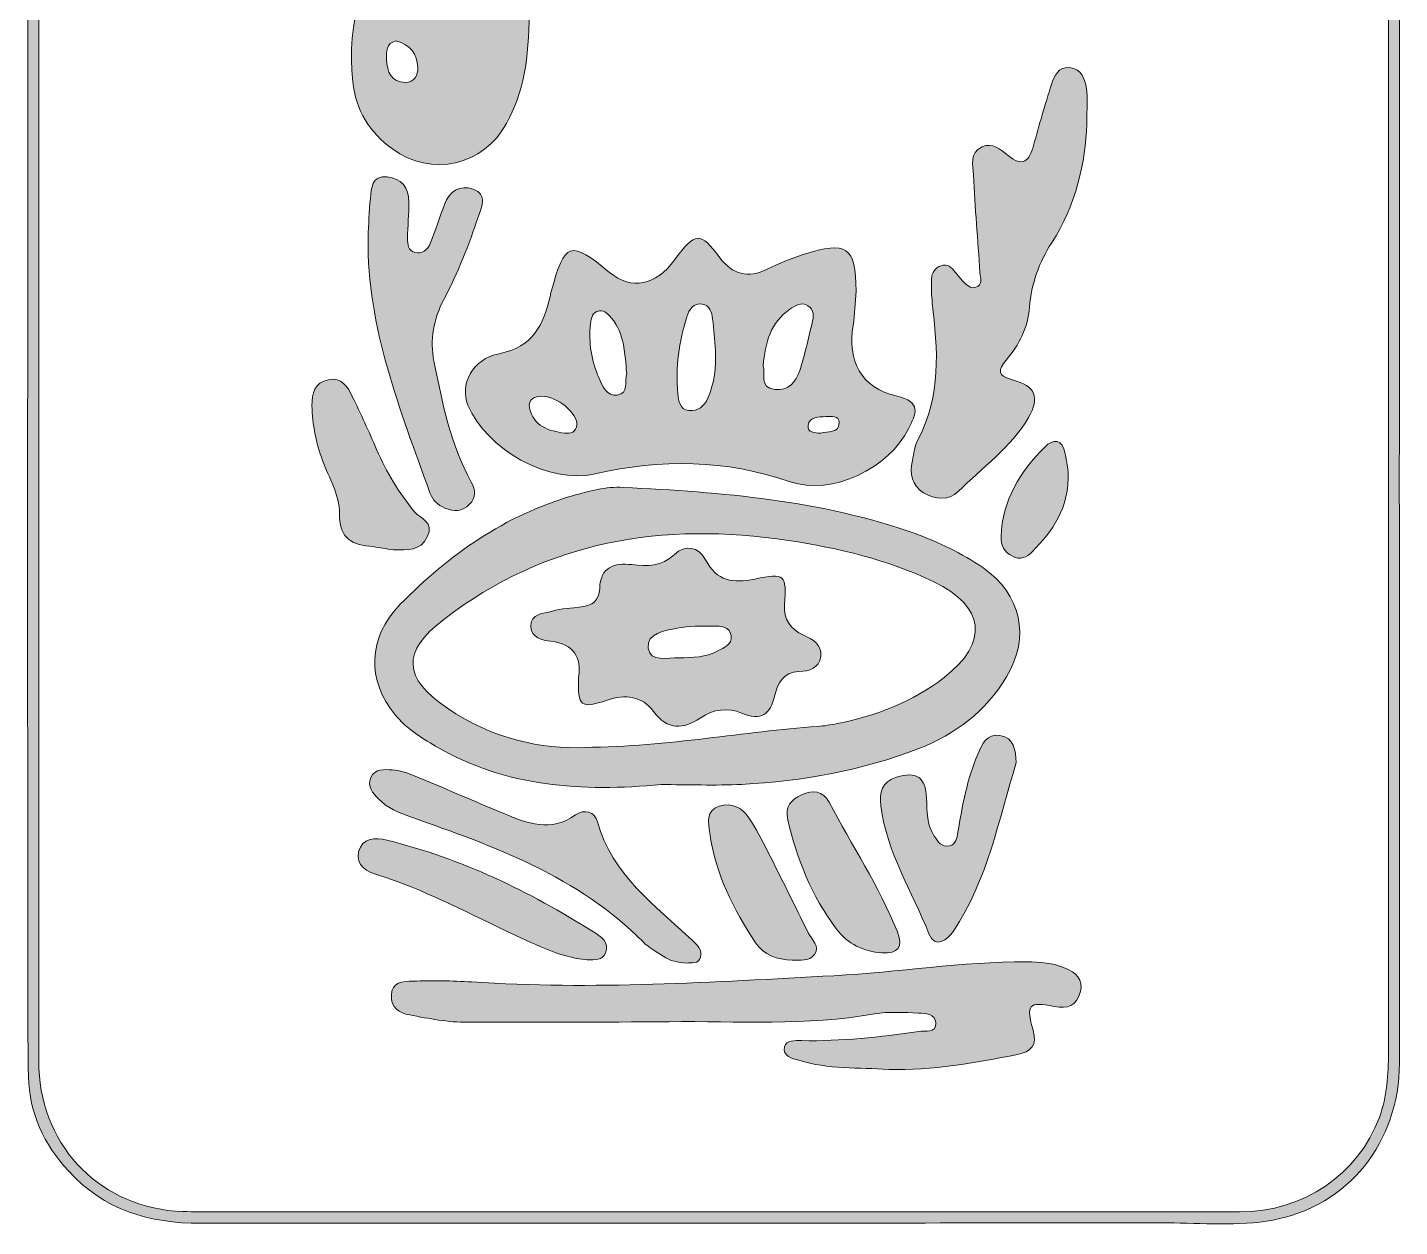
# Model space of a CAD drawing. Extents: x 2694 to 3005, y -2539 to -2105.
# Drawn here: x 2694.5 to 3005.4, y -2539.3 to -2267.5 of the extents above; entities that cross this region are included whole.
import ezdxf

# ---------------------------------------------------------------- set-up
doc = ezdxf.new("R2010")
doc.units = 0
doc.header["$MEASUREMENT"] = 0
doc.layers.add('Layer 1', color=7, linetype='Continuous', lineweight=0)

msp = doc.modelspace()

# ---------------------------------------------------------------- hatches: boundary and pattern name
at = {"layer": 'Layer 1', "true_color": 0x000000, "transparency": 33554687}
h = msp.add_hatch(color=18, dxfattribs=at)
h.dxf.hatch_style = 2
edge = h.paths.add_edge_path()
edge.add_spline(control_points=[(3002.9, -2321.62), (3002.9, -2321.62), (3002.85, -2321.62), (3002.85, -2321.62), (3002.85, -2381.02), (3002.85, -2440.41), (3002.86, -2499.82), (3002.86, -2504.83), (3002.57, -2509.78), (3000.8, -2514.55), (2996, -2527.5), (2983.57, -2535.95), (2969.14, -2535.95), (2891.87, -2535.94), (2814.61, -2535.93), (2737.35, -2535.91), (2734.79, -2535.91), (2732.24, -2535.97), (2729.69, -2535.88), (2711.51, -2535.24), (2697.83, -2521.61), (2697.1, -2503.44), (2697.07, -2502.52), (2697.08, -2501.59), (2697.08, -2500.66), (2697.08, -2381.28), (2697.1, -2261.9), (2697.05, -2142.53), (2697.05, -2132.79), (2699.66, -2124.25), (2706.67, -2117.26), (2713.63, -2110.33), (2722.03, -2107.25), (2731.81, -2107.26), (2788.76, -2107.32), (2845.73, -2107.29), (2902.69, -2107.29), (2924.97, -2107.29), (2947.24, -2107.2), (2969.51, -2107.32), (2986.06, -2107.41), (2999.16, -2118.23), (3002.27, -2134.06), (3003.1, -2138.3), (3002.89, -2142.61), (3002.9, -2146.9), (3002.9, -2205.14), (3002.9, -2263.38), (3002.9, -2321.62)], knot_values=[0, 0, 0, 0, 1, 1, 1, 2, 2, 2, 3, 3, 3, 4, 4, 4, 5, 5, 5, 6, 6, 6, 7, 7, 7, 8, 8, 8, 9, 9, 9, 10, 10, 10, 11, 11, 11, 12, 12, 12, 13, 13, 13, 14, 14, 14, 15, 15, 15, 16, 16, 16, 16], degree=3, periodic=0)
edge = h.paths.add_edge_path()
edge.add_spline(control_points=[(3005.33, -2373.46), (3005.33, -2295.62), (3005.35, -2217.77), (3005.34, -2139.92), (3005.34, -2129.61), (3001.38, -2121), (2993.85, -2114.01), (2986.66, -2107.34), (2978.02, -2104.66), (2968.37, -2104.68), (2948.3, -2104.72), (2928.23, -2104.72), (2908.16, -2104.72), (2849.11, -2104.71), (2790.05, -2104.7), (2731, -2104.69), (2719.66, -2104.69), (2710.28, -2109.03), (2702.85, -2117.58), (2696.58, -2124.8), (2694.5, -2133.32), (2694.51, -2142.71), (2694.6, -2202.23), (2694.55, -2261.74), (2694.55, -2321.26), (2694.55, -2370.92), (2694.54, -2420.57), (2694.56, -2470.23), (2694.56, -2481.94), (2694.5, -2493.65), (2694.73, -2505.36), (2694.9, -2513.58), (2698.26, -2520.62), (2703.77, -2526.67), (2711.85, -2535.52), (2722.05, -2538.57), (2733.79, -2538.55), (2806.76, -2538.43), (2879.74, -2538.52), (2952.71, -2538.45), (2960.7, -2538.44), (2968.76, -2539.29), (2976.69, -2537.82), (2993.73, -2534.64), (3005.33, -2520.19), (3005.35, -2502.25), (3005.38, -2459.32), (3005.33, -2416.4), (3005.33, -2373.46)], knot_values=[0, 0, 0, 0, 1, 1, 1, 2, 2, 2, 3, 3, 3, 4, 4, 4, 5, 5, 5, 6, 6, 6, 7, 7, 7, 8, 8, 8, 9, 9, 9, 10, 10, 10, 11, 11, 11, 12, 12, 12, 13, 13, 13, 14, 14, 14, 15, 15, 15, 16, 16, 16, 16], degree=3, periodic=0)
at = {"layer": 'Layer 1', "true_color": 0x831618, "transparency": 33554687}
h = msp.add_hatch(color=246, dxfattribs=at)
h.dxf.hatch_style = 2
edge = h.paths.add_edge_path()
edge.add_spline(control_points=[(2777.98, -2270.51), (2775.77, -2271.03), (2775.77, -2272.9), (2775.85, -2274.71), (2775.97, -2277.51), (2776.92, -2279.89), (2780.17, -2279.91), (2782.07, -2279.92), (2783.05, -2278.33), (2782.94, -2276.5), (2782.76, -2273.5), (2781.29, -2271.37), (2777.98, -2270.51)], knot_values=[0, 0, 0, 0, 1, 1, 1, 2, 2, 2, 3, 3, 3, 4, 4, 4, 4], degree=3, periodic=0)
edge = h.paths.add_edge_path()
edge.add_spline(control_points=[(2792.04, -2255.77), (2791.55, -2253.34), (2793.25, -2249.88), (2789.91, -2249.03), (2786.57, -2248.19), (2785.62, -2251.82), (2784.2, -2253.93), (2783.23, -2255.37), (2782.94, -2257.33), (2782.63, -2259.11), (2782.14, -2261.93), (2783.4, -2263.8), (2786.3, -2264.11), (2788.93, -2264.39), (2791.06, -2263.37), (2791.7, -2260.6), (2792.06, -2259.02), (2791.94, -2257.33), (2792.04, -2255.77)], knot_values=[0, 0, 0, 0, 1, 1, 1, 2, 2, 2, 3, 3, 3, 4, 4, 4, 5, 5, 5, 6, 6, 6, 6], degree=3, periodic=0)
edge = h.paths.add_edge_path()
edge.add_spline(control_points=[(2808.14, -2264.07), (2808.22, -2274.68), (2806.81, -2282.23), (2803.05, -2289.21), (2797.88, -2298.81), (2786.07, -2301.49), (2777.18, -2294.99), (2772.08, -2291.25), (2768.88, -2286.31), (2768.2, -2279.75), (2766.8, -2266.16), (2770.44, -2254.2), (2779.18, -2243.75), (2780.6, -2242.05), (2782.08, -2240.4), (2783.43, -2238.65), (2788.43, -2232.16), (2788.99, -2232.25), (2795.16, -2238.01), (2803.53, -2245.85), (2808.71, -2254.99), (2808.14, -2264.07)], knot_values=[0, 0, 0, 0, 1, 1, 1, 2, 2, 2, 3, 3, 3, 4, 4, 4, 5, 5, 5, 6, 6, 6, 7, 7, 7, 7], degree=3, periodic=0)
at = {"layer": 'Layer 1', "true_color": 0x064e29, "transparency": 33554687}
h = msp.add_hatch(color=118, dxfattribs=at)
h.dxf.hatch_style = 2
edge = h.paths.add_edge_path()
edge.add_spline(control_points=[(2934.52, -2289.37), (2934.2, -2298.06), (2932.17, -2307.61), (2926.53, -2316.33), (2923.74, -2320.64), (2921.95, -2325.59), (2921.54, -2330.89), (2921.19, -2335.47), (2919.17, -2339.38), (2916.27, -2342.87), (2914.41, -2345.11), (2914.18, -2346.4), (2917.68, -2347.33), (2922.93, -2348.73), (2923.95, -2351.33), (2921.3, -2355.89), (2917.34, -2362.7), (2910.79, -2367.19), (2905.37, -2372.68), (2903.4, -2374.67), (2900.13, -2374.58), (2897.55, -2372.98), (2894.83, -2371.31), (2894.39, -2368.58), (2894.99, -2365.65), (2895.33, -2364.02), (2895.52, -2362.27), (2896.29, -2360.85), (2901.61, -2350.97), (2900.72, -2340.5), (2899.52, -2329.97), (2899.31, -2328.14), (2899.31, -2326.28), (2899.36, -2324.44), (2899.4, -2323.06), (2900.11, -2321.96), (2901.47, -2321.47), (2902.97, -2320.94), (2903.9, -2321.85), (2904.73, -2322.92), (2905.3, -2323.64), (2905.84, -2324.41), (2906.49, -2325.05), (2907.28, -2325.81), (2908.18, -2326.76), (2909.35, -2326.36), (2911.05, -2325.78), (2910.39, -2324.26), (2910.31, -2323.04), (2909.81, -2315.67), (2909.2, -2308.3), (2908.86, -2300.92), (2908.76, -2298.69), (2907.85, -2295.86), (2910.79, -2294.54), (2913.22, -2293.45), (2914.94, -2295.05), (2916.69, -2296.5), (2919.93, -2299.2), (2921.53, -2297.75), (2922.47, -2294.21), (2923.7, -2289.57), (2925.07, -2284.97), (2926.52, -2280.4), (2927.14, -2278.45), (2928.09, -2276.33), (2930.6, -2276.56), (2933.25, -2276.81), (2934.16, -2279.09), (2934.46, -2281.33), (2934.74, -2283.5), (2934.52, -2285.74), (2934.52, -2289.37)], knot_values=[0, 0, 0, 0, 1, 1, 1, 2, 2, 2, 3, 3, 3, 4, 4, 4, 5, 5, 5, 6, 6, 6, 7, 7, 7, 8, 8, 8, 9, 9, 9, 10, 10, 10, 11, 11, 11, 12, 12, 12, 13, 13, 13, 14, 14, 14, 15, 15, 15, 16, 16, 16, 17, 17, 17, 18, 18, 18, 19, 19, 19, 20, 20, 20, 21, 21, 21, 22, 22, 22, 23, 23, 23, 24, 24, 24, 24], degree=3, periodic=0)
h = msp.add_hatch(color=118, dxfattribs=at)
h.dxf.hatch_style = 2
edge = h.paths.add_edge_path()
edge.add_spline(control_points=[(2771.67, -2315.07), (2771.84, -2312.12), (2771.87, -2309.15), (2772.2, -2306.22), (2772.46, -2303.91), (2772.44, -2300.96), (2776.02, -2301.33), (2779.23, -2301.66), (2780.91, -2303.75), (2780.92, -2306.97), (2780.92, -2309.74), (2780.67, -2312.51), (2780.61, -2315.28), (2780.58, -2316.6), (2780.79, -2318.05), (2782.26, -2318.47), (2783.95, -2318.96), (2785.16, -2317.86), (2785.74, -2316.42), (2786.93, -2313.52), (2787.87, -2310.52), (2788.99, -2307.58), (2790.14, -2304.57), (2792.41, -2303.02), (2795.49, -2304.13), (2798.78, -2305.32), (2797.42, -2308), (2796.68, -2310.25), (2794.55, -2316.75), (2792, -2323.08), (2788.82, -2329.15), (2786.51, -2333.56), (2785.63, -2338.29), (2786.61, -2343.12), (2788.51, -2352.52), (2790.35, -2361.98), (2795.07, -2370.51), (2796.12, -2372.39), (2796.15, -2373.99), (2794.69, -2375.55), (2793.06, -2377.29), (2791.09, -2377.26), (2789.08, -2376.41), (2787.49, -2375.74), (2786.28, -2374.58), (2785.69, -2372.94), (2778.97, -2354.15), (2771.4, -2335.57), (2771.67, -2315.07)], knot_values=[0, 0, 0, 0, 1, 1, 1, 2, 2, 2, 3, 3, 3, 4, 4, 4, 5, 5, 5, 6, 6, 6, 7, 7, 7, 8, 8, 8, 9, 9, 9, 10, 10, 10, 11, 11, 11, 12, 12, 12, 13, 13, 13, 14, 14, 14, 15, 15, 15, 16, 16, 16, 16], degree=3, periodic=0)
h = msp.add_hatch(color=118, dxfattribs=at)
h.dxf.hatch_style = 2
edge = h.paths.add_edge_path()
edge.add_spline(control_points=[(2874.29, -2359.43), (2875.74, -2358.87), (2878.3, -2359.66), (2878.41, -2357.08), (2878.48, -2355.38), (2876.61, -2355.61), (2875.4, -2355.67), (2873.79, -2355.76), (2871.68, -2355.64), (2871.38, -2357.67), (2871.12, -2359.35), (2872.89, -2359.33), (2874.29, -2359.43)], knot_values=[0, 0, 0, 0, 1, 1, 1, 2, 2, 2, 3, 3, 3, 4, 4, 4, 4], degree=3, periodic=0)
edge = h.paths.add_edge_path()
edge.add_spline(control_points=[(2810.95, -2351.04), (2809.68, -2351.08), (2807.77, -2351.63), (2808.25, -2353.76), (2809.15, -2357.8), (2812.61, -2358.95), (2816.23, -2359.42), (2817.49, -2359.59), (2818.86, -2359.26), (2818.98, -2357.46), (2819.14, -2354.97), (2814.57, -2351.03), (2810.95, -2351.04)], knot_values=[0, 0, 0, 0, 1, 1, 1, 2, 2, 2, 3, 3, 3, 4, 4, 4, 4], degree=3, periodic=0)
edge = h.paths.add_edge_path()
edge.add_spline(control_points=[(2830.27, -2345.89), (2829.81, -2341.44), (2829.87, -2336.93), (2826.78, -2333.31), (2826.07, -2332.49), (2825.3, -2331.51), (2824.08, -2331.68), (2822.49, -2331.9), (2822.2, -2333.38), (2822.07, -2334.6), (2821.63, -2338.87), (2822.25, -2343.01), (2824, -2346.96), (2824.84, -2348.85), (2825.75, -2351.1), (2828.09, -2350.79), (2830.89, -2350.41), (2829.74, -2347.59), (2830.27, -2345.89)], knot_values=[0, 0, 0, 0, 1, 1, 1, 2, 2, 2, 3, 3, 3, 4, 4, 4, 5, 5, 5, 6, 6, 6, 6], degree=3, periodic=0)
edge = h.paths.add_edge_path()
edge.add_spline(control_points=[(2861.21, -2344.2), (2861.88, -2345.84), (2860.1, -2349.08), (2863.84, -2349.54), (2866.93, -2349.92), (2868.64, -2347.76), (2869.48, -2345.2), (2870.63, -2341.71), (2871.4, -2338.09), (2872.27, -2334.51), (2872.62, -2333.06), (2872.87, -2331.49), (2871.33, -2330.53), (2869.81, -2329.59), (2868.45, -2330.54), (2867.26, -2331.34), (2862.85, -2334.31), (2861.65, -2338.86), (2861.21, -2344.2)], knot_values=[0, 0, 0, 0, 1, 1, 1, 2, 2, 2, 3, 3, 3, 4, 4, 4, 5, 5, 5, 6, 6, 6, 6], degree=3, periodic=0)
edge = h.paths.add_edge_path()
edge.add_spline(control_points=[(2850.41, -2340.67), (2850.19, -2338.29), (2850.02, -2335.9), (2849.73, -2333.52), (2849.54, -2332.03), (2849.12, -2330.44), (2847.4, -2330.16), (2845.35, -2329.83), (2844.42, -2331.4), (2843.91, -2333.02), (2842.11, -2338.7), (2841.32, -2344.52), (2841.88, -2350.47), (2842.03, -2352.1), (2842.2, -2354.02), (2844.34, -2354.27), (2846.39, -2354.51), (2847.83, -2353.37), (2848.66, -2351.51), (2850.21, -2348.05), (2850.48, -2344.4), (2850.41, -2340.67)], knot_values=[0, 0, 0, 0, 1, 1, 1, 2, 2, 2, 3, 3, 3, 4, 4, 4, 5, 5, 5, 6, 6, 6, 7, 7, 7, 7], degree=3, periodic=0)
edge = h.paths.add_edge_path()
edge.add_spline(control_points=[(2882.23, -2327.27), (2882.02, -2329.84), (2882.01, -2332.45), (2881.57, -2334.99), (2880.19, -2342.98), (2883.39, -2349.2), (2891.34, -2350.97), (2897.34, -2352.3), (2895.74, -2355.13), (2894.13, -2358.42), (2889.75, -2367.35), (2876.85, -2373.72), (2867.28, -2370.43), (2852.58, -2365.38), (2838.1, -2365.2), (2823.1, -2368.66), (2812.49, -2371.1), (2798.55, -2363.06), (2794.3, -2353.07), (2792.37, -2348.52), (2795.29, -2342.58), (2801.39, -2341.41), (2809.07, -2339.93), (2811.45, -2334.83), (2812.92, -2328.41), (2813, -2328.05), (2813.08, -2327.68), (2813.18, -2327.33), (2816.19, -2316.05), (2817.49, -2315.63), (2826.4, -2322.98), (2831.37, -2327.08), (2836.84, -2326.01), (2841.19, -2320.07), (2845.82, -2313.75), (2846.91, -2313.68), (2851.39, -2319.66), (2854.28, -2323.51), (2857.73, -2324.34), (2862.07, -2322.27), (2864.73, -2321.01), (2867.46, -2319.85), (2870.26, -2318.95), (2880.3, -2315.76), (2882.08, -2317.04), (2882.23, -2327.27)], knot_values=[0, 0, 0, 0, 1, 1, 1, 2, 2, 2, 3, 3, 3, 4, 4, 4, 5, 5, 5, 6, 6, 6, 7, 7, 7, 8, 8, 8, 9, 9, 9, 10, 10, 10, 11, 11, 11, 12, 12, 12, 13, 13, 13, 14, 14, 14, 15, 15, 15, 15], degree=3, periodic=0)
h = msp.add_hatch(color=118, dxfattribs=at)
h.dxf.hatch_style = 2
edge = h.paths.add_edge_path()
edge.add_spline(control_points=[(2777.4, -2385.9), (2775.98, -2385.68), (2773.99, -2385.26), (2771.97, -2385.08), (2767.4, -2384.69), (2765.12, -2382.63), (2765.19, -2377.69), (2765.26, -2373.39), (2762.83, -2369.61), (2761.37, -2365.64), (2759.88, -2361.63), (2759.07, -2357.5), (2758.96, -2353.21), (2758.89, -2350.35), (2759.56, -2347.97), (2762.7, -2347.31), (2765.69, -2346.69), (2767.03, -2348.89), (2768.09, -2351.08), (2770.03, -2355.05), (2771.89, -2359.07), (2773.62, -2363.14), (2775.79, -2368.29), (2778.71, -2372.93), (2782.2, -2377.27), (2783.51, -2378.89), (2786.78, -2379.5), (2785.09, -2382.95), (2783.48, -2386.23), (2780.72, -2385.8), (2777.4, -2385.9)], knot_values=[0, 0, 0, 0, 1, 1, 1, 2, 2, 2, 3, 3, 3, 4, 4, 4, 5, 5, 5, 6, 6, 6, 7, 7, 7, 8, 8, 8, 9, 9, 9, 10, 10, 10, 10], degree=3, periodic=0)
h = msp.add_hatch(color=118, dxfattribs=at)
h.dxf.hatch_style = 2
edge = h.paths.add_edge_path()
edge.add_spline(control_points=[(2930.29, -2368.08), (2930.57, -2376.57), (2926.76, -2381.67), (2922.12, -2386.32), (2920.91, -2387.53), (2919.42, -2388.3), (2917.65, -2387.34), (2915.88, -2386.39), (2915.01, -2384.95), (2915.08, -2382.86), (2915.39, -2374.64), (2919.39, -2368.17), (2924.98, -2362.58), (2926.9, -2360.66), (2929.03, -2360.71), (2929.65, -2364.08), (2929.98, -2365.88), (2930.23, -2367.7), (2930.29, -2368.08)], knot_values=[0, 0, 0, 0, 1, 1, 1, 2, 2, 2, 3, 3, 3, 4, 4, 4, 5, 5, 5, 6, 6, 6, 6], degree=3, periodic=0)
at = {"layer": 'Layer 1', "true_color": 0x831618, "transparency": 33554687}
h = msp.add_hatch(color=246, dxfattribs=at)
h.dxf.hatch_style = 2
edge = h.paths.add_edge_path()
edge.add_spline(control_points=[(2820.69, -2430.67), (2840.22, -2430.46), (2856.78, -2427.07), (2873.56, -2425.91), (2875.03, -2425.81), (2876.49, -2425.55), (2877.94, -2425.26), (2886.75, -2423.49), (2895.06, -2420.38), (2902.18, -2414.83), (2912.45, -2406.82), (2911.44, -2398.69), (2899.86, -2393.12), (2889.41, -2388.1), (2878.31, -2385.49), (2866.93, -2383.76), (2838.54, -2379.47), (2812.1, -2383.72), (2788.82, -2401.66), (2779.28, -2409), (2779.54, -2414.89), (2789.65, -2421.8), (2799.82, -2428.75), (2811.2, -2431.16), (2820.69, -2430.67)], knot_values=[0, 0, 0, 0, 1, 1, 1, 2, 2, 2, 3, 3, 3, 4, 4, 4, 5, 5, 5, 6, 6, 6, 7, 7, 7, 8, 8, 8, 8], degree=3, periodic=0)
edge = h.paths.add_edge_path()
edge.add_spline(control_points=[(2838.06, -2439.09), (2820.28, -2440.74), (2802.84, -2439.74), (2786.97, -2430.37), (2783.6, -2428.39), (2780.28, -2426.31), (2777.79, -2423.27), (2771.41, -2415.48), (2771.52, -2405.83), (2778.98, -2398.23), (2789.98, -2387.01), (2802.64, -2378.06), (2818, -2373.62), (2821.73, -2372.55), (2825.54, -2371.52), (2829.47, -2371.72), (2851.89, -2372.82), (2874.21, -2374.57), (2895.6, -2382.2), (2901.04, -2384.15), (2906.2, -2386.64), (2910.94, -2389.91), (2919.7, -2395.95), (2921.78, -2405.62), (2916.33, -2414.7), (2911.67, -2422.47), (2904.75, -2427.67), (2896.48, -2430.9), (2883.61, -2435.93), (2870.12, -2438.31), (2856.36, -2439.04), (2850.28, -2439.36), (2844.16, -2439.09), (2838.06, -2439.09)], knot_values=[0, 0, 0, 0, 1, 1, 1, 2, 2, 2, 3, 3, 3, 4, 4, 4, 5, 5, 5, 6, 6, 6, 7, 7, 7, 8, 8, 8, 9, 9, 9, 10, 10, 10, 11, 11, 11, 11], degree=3, periodic=0)
h = msp.add_hatch(color=246, dxfattribs=at)
h.dxf.hatch_style = 2
edge = h.paths.add_edge_path()
edge.add_spline(control_points=[(2842.07, -2410.36), (2845.24, -2410.27), (2848.23, -2410.28), (2850.91, -2408.79), (2852.31, -2408.02), (2854.27, -2407.39), (2853.92, -2405.32), (2853.57, -2403.24), (2851.64, -2403.13), (2849.95, -2403.16), (2847.19, -2403.21), (2844.35, -2403.04), (2841.69, -2403.64), (2839, -2404.25), (2834.72, -2404.7), (2835.16, -2408.15), (2835.59, -2411.51), (2839.64, -2410.22), (2842.07, -2410.36)], knot_values=[0, 0, 0, 0, 1, 1, 1, 2, 2, 2, 3, 3, 3, 4, 4, 4, 5, 5, 5, 6, 6, 6, 6], degree=3, periodic=0)
edge = h.paths.add_edge_path()
edge.add_spline(control_points=[(2819.37, -2414.77), (2820.08, -2410.17), (2818.26, -2407.24), (2813.11, -2406.58), (2811.13, -2406.32), (2808.68, -2405.85), (2808.56, -2403.32), (2808.41, -2400.21), (2811.45, -2400.37), (2813.39, -2399.79), (2815.48, -2399.16), (2817.75, -2399.11), (2819.95, -2398.83), (2822.45, -2398.52), (2824.11, -2397.39), (2824.16, -2394.63), (2824.26, -2389.75), (2827.59, -2388.79), (2831.39, -2389.23), (2835.02, -2389.64), (2838.13, -2389.73), (2841.12, -2386.92), (2843.47, -2384.7), (2846.57, -2385.1), (2848.13, -2388.12), (2850.68, -2393.06), (2854.43, -2393.5), (2859.31, -2392.5), (2866.19, -2391.1), (2866.51, -2391.53), (2866.01, -2398.24), (2865.75, -2401.67), (2867.39, -2403.84), (2870.35, -2405.24), (2872.4, -2406.21), (2874.55, -2407.28), (2874.25, -2409.99), (2873.93, -2412.77), (2871.54, -2413.36), (2869.3, -2413.47), (2865.76, -2413.65), (2864.49, -2416.13), (2863.85, -2418.85), (2862.81, -2423.27), (2860.73, -2424.68), (2856.32, -2422.89), (2853.13, -2421.6), (2850.01, -2421.93), (2846.89, -2424.04), (2843.18, -2426.55), (2839.55, -2426.87), (2836.34, -2422.49), (2833.79, -2418.99), (2829.96, -2418.59), (2825.83, -2419.95), (2819.8, -2421.96), (2819.18, -2421.41), (2819.37, -2414.77)], knot_values=[0, 0, 0, 0, 1, 1, 1, 2, 2, 2, 3, 3, 3, 4, 4, 4, 5, 5, 5, 6, 6, 6, 7, 7, 7, 8, 8, 8, 9, 9, 9, 10, 10, 10, 11, 11, 11, 12, 12, 12, 13, 13, 13, 14, 14, 14, 15, 15, 15, 16, 16, 16, 17, 17, 17, 18, 18, 18, 19, 19, 19, 19], degree=3, periodic=0)
at = {"layer": 'Layer 1', "true_color": 0x064e29, "transparency": 33554687}
h = msp.add_hatch(color=118, dxfattribs=at)
h.dxf.hatch_style = 2
edge = h.paths.add_edge_path()
edge.add_spline(control_points=[(2918.53, -2434.11), (2914.55, -2447.13), (2912.05, -2460.7), (2904.28, -2472.3), (2902.96, -2474.28), (2900.15, -2476.51), (2898.74, -2472.91), (2894.98, -2463.32), (2889.14, -2454.48), (2887.89, -2443.94), (2887.52, -2440.85), (2888.04, -2438.48), (2891.42, -2437.42), (2895.92, -2436.01), (2898.05, -2437.4), (2898.21, -2442.2), (2898.31, -2445.17), (2898.22, -2448.12), (2899.97, -2450.75), (2900.81, -2452.01), (2901.62, -2453.38), (2903.4, -2452.97), (2904.91, -2452.62), (2905.09, -2451.18), (2905.3, -2449.89), (2906.31, -2443.87), (2907.4, -2437.87), (2909.81, -2432.21), (2910.78, -2429.95), (2911.92, -2427.45), (2914.85, -2427.94), (2918.09, -2428.49), (2918.35, -2431.3), (2918.53, -2434.11)], knot_values=[0, 0, 0, 0, 1, 1, 1, 2, 2, 2, 3, 3, 3, 4, 4, 4, 5, 5, 5, 6, 6, 6, 7, 7, 7, 8, 8, 8, 9, 9, 9, 10, 10, 10, 11, 11, 11, 11], degree=3, periodic=0)
h = msp.add_hatch(color=118, dxfattribs=at)
h.dxf.hatch_style = 2
edge = h.paths.add_edge_path()
edge.add_spline(control_points=[(2843.85, -2479.54), (2841.87, -2479.46), (2840.08, -2479.09), (2838.51, -2477.98), (2837, -2476.9), (2835.27, -2476.06), (2833.99, -2474.77), (2819.31, -2459.9), (2800.31, -2453.11), (2781.26, -2446.4), (2778.61, -2445.47), (2776.05, -2444.43), (2774.08, -2442.37), (2772.8, -2441.02), (2771.36, -2439.57), (2772.3, -2437.51), (2773.25, -2435.43), (2775.38, -2435.63), (2777.17, -2435.78), (2778.8, -2435.91), (2780.45, -2436.37), (2781.97, -2437), (2788.8, -2439.83), (2795.56, -2442.83), (2802.4, -2445.65), (2807.74, -2447.85), (2813.09, -2450.02), (2818.68, -2445.98), (2820.68, -2444.54), (2823.06, -2445.24), (2823.68, -2447.53), (2826.96, -2459.65), (2836.71, -2466.48), (2845.15, -2474.4), (2846.23, -2475.41), (2847.42, -2476.53), (2846.99, -2478.19), (2846.55, -2479.89), (2844.96, -2479.38), (2843.85, -2479.54)], knot_values=[0, 0, 0, 0, 1, 1, 1, 2, 2, 2, 3, 3, 3, 4, 4, 4, 5, 5, 5, 6, 6, 6, 7, 7, 7, 8, 8, 8, 9, 9, 9, 10, 10, 10, 11, 11, 11, 12, 12, 12, 13, 13, 13, 13], degree=3, periodic=0)
h = msp.add_hatch(color=118, dxfattribs=at)
h.dxf.hatch_style = 2
edge = h.paths.add_edge_path()
edge.add_spline(control_points=[(2888.07, -2477.24), (2883.95, -2476.9), (2880.36, -2475.26), (2877.74, -2471.76), (2872.21, -2464.37), (2868.84, -2456.03), (2866.77, -2447.09), (2866.09, -2444.13), (2867.46, -2442.52), (2869.9, -2441.42), (2872.41, -2440.28), (2874.71, -2440.43), (2876.11, -2443.07), (2881.29, -2452.88), (2887.46, -2462.16), (2891.62, -2472.51), (2893.02, -2476), (2891.78, -2477.41), (2888.07, -2477.24)], knot_values=[0, 0, 0, 0, 1, 1, 1, 2, 2, 2, 3, 3, 3, 4, 4, 4, 5, 5, 5, 6, 6, 6, 6], degree=3, periodic=0)
h = msp.add_hatch(color=118, dxfattribs=at)
h.dxf.hatch_style = 2
edge = h.paths.add_edge_path()
edge.add_spline(control_points=[(2867.8, -2478.9), (2864.32, -2478.8), (2861.3, -2477.71), (2859.46, -2474.93), (2854.45, -2467.33), (2850.33, -2459.28), (2849.1, -2450.09), (2848.79, -2447.79), (2848.12, -2444.97), (2851.23, -2443.97), (2854.01, -2443.08), (2856.43, -2444.33), (2857.98, -2446.62), (2859.62, -2449.06), (2860.95, -2451.72), (2862.28, -2454.35), (2865.37, -2460.45), (2868.38, -2466.58), (2871.39, -2472.71), (2872.16, -2474.27), (2874.2, -2475.67), (2872.8, -2477.63), (2871.59, -2479.34), (2869.44, -2478.76), (2867.8, -2478.9)], knot_values=[0, 0, 0, 0, 1, 1, 1, 2, 2, 2, 3, 3, 3, 4, 4, 4, 5, 5, 5, 6, 6, 6, 7, 7, 7, 8, 8, 8, 8], degree=3, periodic=0)
h = msp.add_hatch(color=118, dxfattribs=at)
h.dxf.hatch_style = 2
edge = h.paths.add_edge_path()
edge.add_spline(control_points=[(2821.31, -2478.83), (2814.81, -2478.24), (2808.9, -2475), (2802.92, -2472.22), (2793.39, -2467.79), (2784.13, -2462.77), (2774.04, -2459.62), (2771.57, -2458.84), (2768.74, -2457.57), (2769.54, -2454.31), (2770.34, -2451.1), (2773.34, -2451.06), (2775.95, -2451.7), (2792.78, -2455.83), (2808.17, -2463.28), (2822.74, -2472.49), (2824.26, -2473.45), (2826.52, -2474.8), (2825.48, -2477.32), (2824.83, -2478.89), (2823.11, -2478.85), (2821.31, -2478.83)], knot_values=[0, 0, 0, 0, 1, 1, 1, 2, 2, 2, 3, 3, 3, 4, 4, 4, 5, 5, 5, 6, 6, 6, 7, 7, 7, 7], degree=3, periodic=0)
h = msp.add_hatch(color=118, dxfattribs=at)
h.dxf.hatch_style = 2
edge = h.paths.add_edge_path()
edge.add_spline(control_points=[(2889.64, -2503.67), (2882.83, -2503.22), (2875.91, -2503.66), (2869.28, -2501.6), (2867.81, -2501.15), (2865.53, -2500.68), (2866.02, -2498.55), (2866.39, -2496.97), (2868.49, -2497.12), (2869.92, -2497.14), (2878.83, -2497.28), (2887.66, -2496.38), (2896.46, -2495.06), (2897.96, -2494.84), (2900.34, -2495.6), (2900.29, -2493.12), (2900.24, -2490.98), (2897.95, -2490.93), (2896.38, -2490.88), (2893.06, -2490.76), (2889.65, -2490.51), (2886.42, -2491.08), (2870.97, -2493.83), (2855.39, -2492.69), (2839.87, -2492.84), (2824.68, -2493), (2809.49, -2492.9), (2794.31, -2492.98), (2789.82, -2493), (2785.47, -2492.16), (2781.11, -2491.31), (2778.76, -2490.85), (2776.87, -2489.69), (2776.95, -2486.93), (2777.04, -2483.73), (2779.62, -2483.69), (2781.78, -2483.64), (2786.21, -2483.54), (2790.67, -2483.54), (2795.1, -2483.83), (2822.52, -2485.66), (2849.91, -2483.87), (2877.24, -2482.42), (2891.78, -2481.64), (2906.26, -2479.2), (2920.92, -2479.27), (2923.91, -2479.29), (2926.86, -2479.5), (2929.62, -2480.71), (2931.95, -2481.74), (2933.9, -2483.15), (2933.02, -2486.2), (2932.13, -2489.25), (2930.29, -2490.01), (2927.09, -2489.38), (2921.27, -2488.23), (2920.72, -2488.96), (2922.38, -2494.8), (2923.33, -2498.17), (2921.91, -2499.67), (2918.83, -2500.28), (2909.19, -2502.19), (2899.54, -2503.95), (2889.64, -2503.67)], knot_values=[0, 0, 0, 0, 1, 1, 1, 2, 2, 2, 3, 3, 3, 4, 4, 4, 5, 5, 5, 6, 6, 6, 7, 7, 7, 8, 8, 8, 9, 9, 9, 10, 10, 10, 11, 11, 11, 12, 12, 12, 13, 13, 13, 14, 14, 14, 15, 15, 15, 16, 16, 16, 17, 17, 17, 18, 18, 18, 19, 19, 19, 20, 20, 20, 21, 21, 21, 21], degree=3, periodic=0)

# ---------------------------------------------------------------- linework, layer by layer
at = {"layer": 'Layer 1'}
for points, knots in [([(3005.33, -2373.46), (3005.33, -2295.62), (3005.35, -2217.77), (3005.34, -2139.92), (3005.34, -2129.61), (3001.38, -2121), (2993.85, -2114.01), (2986.66, -2107.34), (2978.02, -2104.66), (2968.37, -2104.68), (2948.3, -2104.72), (2928.23, -2104.72), (2908.16, -2104.72), (2849.11, -2104.71), (2790.05, -2104.7), (2731, -2104.69), (2719.66, -2104.69), (2710.28, -2109.03), (2702.85, -2117.58), (2696.58, -2124.8), (2694.5, -2133.32), (2694.51, -2142.71), (2694.6, -2202.23), (2694.55, -2261.74), (2694.55, -2321.26), (2694.55, -2370.92), (2694.54, -2420.57), (2694.56, -2470.23), (2694.56, -2481.94), (2694.5, -2493.65), (2694.73, -2505.36), (2694.9, -2513.58), (2698.26, -2520.62), (2703.77, -2526.67), (2711.85, -2535.52), (2722.05, -2538.57), (2733.79, -2538.55), (2806.76, -2538.43), (2879.74, -2538.52), (2952.71, -2538.45), (2960.7, -2538.44), (2968.76, -2539.29), (2976.69, -2537.82), (2993.73, -2534.64), (3005.33, -2520.19), (3005.35, -2502.25), (3005.38, -2459.32), (3005.33, -2416.4), (3005.33, -2373.46)], [0, 0, 0, 0, 1, 1, 1, 2, 2, 2, 3, 3, 3, 4, 4, 4, 5, 5, 5, 6, 6, 6, 7, 7, 7, 8, 8, 8, 9, 9, 9, 10, 10, 10, 11, 11, 11, 12, 12, 12, 13, 13, 13, 14, 14, 14, 15, 15, 15, 16, 16, 16, 16]), ([(3002.9, -2321.62), (3002.9, -2321.62), (3002.85, -2321.62), (3002.85, -2321.62), (3002.85, -2381.02), (3002.85, -2440.41), (3002.86, -2499.82), (3002.86, -2504.83), (3002.57, -2509.78), (3000.8, -2514.55), (2996, -2527.5), (2983.57, -2535.95), (2969.14, -2535.95), (2891.87, -2535.94), (2814.61, -2535.93), (2737.35, -2535.91), (2734.79, -2535.91), (2732.24, -2535.97), (2729.69, -2535.88), (2711.51, -2535.24), (2697.83, -2521.61), (2697.1, -2503.44), (2697.07, -2502.52), (2697.08, -2501.59), (2697.08, -2500.66), (2697.08, -2381.28), (2697.1, -2261.9), (2697.05, -2142.53), (2697.05, -2132.79), (2699.66, -2124.25), (2706.67, -2117.26), (2713.63, -2110.33), (2722.03, -2107.25), (2731.81, -2107.26), (2788.76, -2107.32), (2845.73, -2107.29), (2902.69, -2107.29), (2924.97, -2107.29), (2947.24, -2107.2), (2969.51, -2107.32), (2986.06, -2107.41), (2999.16, -2118.23), (3002.27, -2134.06), (3003.1, -2138.3), (3002.89, -2142.61), (3002.9, -2146.9), (3002.9, -2205.14), (3002.9, -2263.38), (3002.9, -2321.62)], [0, 0, 0, 0, 1, 1, 1, 2, 2, 2, 3, 3, 3, 4, 4, 4, 5, 5, 5, 6, 6, 6, 7, 7, 7, 8, 8, 8, 9, 9, 9, 10, 10, 10, 11, 11, 11, 12, 12, 12, 13, 13, 13, 14, 14, 14, 15, 15, 15, 16, 16, 16, 16]), ([(3002.9, -2321.62), (3002.9, -2321.62), (3002.85, -2321.62), (3002.85, -2321.62), (3002.85, -2381.02), (3002.85, -2440.41), (3002.86, -2499.82), (3002.86, -2504.83), (3002.57, -2509.78), (3000.8, -2514.55), (2996, -2527.5), (2983.57, -2535.95), (2969.14, -2535.95), (2891.87, -2535.94), (2814.61, -2535.93), (2737.35, -2535.91), (2734.79, -2535.91), (2732.24, -2535.97), (2729.69, -2535.88), (2711.51, -2535.24), (2697.83, -2521.61), (2697.1, -2503.44), (2697.07, -2502.52), (2697.08, -2501.59), (2697.08, -2500.66), (2697.08, -2381.28), (2697.1, -2261.9), (2697.05, -2142.53), (2697.05, -2132.79), (2699.66, -2124.25), (2706.67, -2117.26), (2713.63, -2110.33), (2722.03, -2107.25), (2731.81, -2107.26), (2788.76, -2107.32), (2845.73, -2107.29), (2902.69, -2107.29), (2924.97, -2107.29), (2947.24, -2107.2), (2969.51, -2107.32), (2986.06, -2107.41), (2999.16, -2118.23), (3002.27, -2134.06), (3003.1, -2138.3), (3002.89, -2142.61), (3002.9, -2146.9), (3002.9, -2205.14), (3002.9, -2263.38), (3002.9, -2321.62)], [0, 0, 0, 0, 1, 1, 1, 2, 2, 2, 3, 3, 3, 4, 4, 4, 5, 5, 5, 6, 6, 6, 7, 7, 7, 8, 8, 8, 9, 9, 9, 10, 10, 10, 11, 11, 11, 12, 12, 12, 13, 13, 13, 14, 14, 14, 15, 15, 15, 16, 16, 16, 16]), ([(2808.14, -2264.07), (2808.22, -2274.68), (2806.81, -2282.23), (2803.05, -2289.21), (2797.88, -2298.81), (2786.07, -2301.49), (2777.18, -2294.99), (2772.08, -2291.25), (2768.88, -2286.31), (2768.2, -2279.75), (2766.8, -2266.16), (2770.44, -2254.2), (2779.18, -2243.75), (2780.6, -2242.05), (2782.08, -2240.4), (2783.43, -2238.65), (2788.43, -2232.16), (2788.99, -2232.25), (2795.16, -2238.01), (2803.53, -2245.85), (2808.71, -2254.99), (2808.14, -2264.07)], [0, 0, 0, 0, 1, 1, 1, 2, 2, 2, 3, 3, 3, 4, 4, 4, 5, 5, 5, 6, 6, 6, 7, 7, 7, 7]), ([(2777.98, -2270.51), (2775.77, -2271.03), (2775.77, -2272.9), (2775.85, -2274.71), (2775.97, -2277.51), (2776.92, -2279.89), (2780.17, -2279.91), (2782.07, -2279.92), (2783.05, -2278.33), (2782.94, -2276.5), (2782.76, -2273.5), (2781.29, -2271.37), (2777.98, -2270.51)], [0, 0, 0, 0, 1, 1, 1, 2, 2, 2, 3, 3, 3, 4, 4, 4, 4]), ([(2934.52, -2289.37), (2934.2, -2298.06), (2932.17, -2307.61), (2926.53, -2316.33), (2923.74, -2320.64), (2921.95, -2325.59), (2921.54, -2330.89), (2921.19, -2335.47), (2919.17, -2339.38), (2916.27, -2342.87), (2914.41, -2345.11), (2914.18, -2346.4), (2917.68, -2347.33), (2922.93, -2348.73), (2923.95, -2351.33), (2921.3, -2355.89), (2917.34, -2362.7), (2910.79, -2367.19), (2905.37, -2372.68), (2903.4, -2374.67), (2900.13, -2374.58), (2897.55, -2372.98), (2894.83, -2371.31), (2894.39, -2368.58), (2894.99, -2365.65), (2895.33, -2364.02), (2895.52, -2362.27), (2896.29, -2360.85), (2901.61, -2350.97), (2900.72, -2340.5), (2899.52, -2329.97), (2899.31, -2328.14), (2899.31, -2326.28), (2899.36, -2324.44), (2899.4, -2323.06), (2900.11, -2321.96), (2901.47, -2321.47), (2902.97, -2320.94), (2903.9, -2321.85), (2904.73, -2322.92), (2905.3, -2323.64), (2905.84, -2324.41), (2906.49, -2325.05), (2907.28, -2325.81), (2908.18, -2326.76), (2909.35, -2326.36), (2911.05, -2325.78), (2910.39, -2324.26), (2910.31, -2323.04), (2909.81, -2315.67), (2909.2, -2308.3), (2908.86, -2300.92), (2908.76, -2298.69), (2907.85, -2295.86), (2910.79, -2294.54), (2913.22, -2293.45), (2914.94, -2295.05), (2916.69, -2296.5), (2919.93, -2299.2), (2921.53, -2297.75), (2922.47, -2294.21), (2923.7, -2289.57), (2925.07, -2284.97), (2926.52, -2280.4), (2927.14, -2278.45), (2928.09, -2276.33), (2930.6, -2276.56), (2933.25, -2276.81), (2934.16, -2279.09), (2934.46, -2281.33), (2934.74, -2283.5), (2934.52, -2285.74), (2934.52, -2289.37)], [0, 0, 0, 0, 1, 1, 1, 2, 2, 2, 3, 3, 3, 4, 4, 4, 5, 5, 5, 6, 6, 6, 7, 7, 7, 8, 8, 8, 9, 9, 9, 10, 10, 10, 11, 11, 11, 12, 12, 12, 13, 13, 13, 14, 14, 14, 15, 15, 15, 16, 16, 16, 17, 17, 17, 18, 18, 18, 19, 19, 19, 20, 20, 20, 21, 21, 21, 22, 22, 22, 23, 23, 23, 24, 24, 24, 24]), ([(2771.67, -2315.07), (2771.84, -2312.12), (2771.87, -2309.15), (2772.2, -2306.22), (2772.46, -2303.91), (2772.44, -2300.96), (2776.02, -2301.33), (2779.23, -2301.66), (2780.91, -2303.75), (2780.92, -2306.97), (2780.92, -2309.74), (2780.67, -2312.51), (2780.61, -2315.28), (2780.58, -2316.6), (2780.79, -2318.05), (2782.26, -2318.47), (2783.95, -2318.96), (2785.16, -2317.86), (2785.74, -2316.42), (2786.93, -2313.52), (2787.87, -2310.52), (2788.99, -2307.58), (2790.14, -2304.57), (2792.41, -2303.02), (2795.49, -2304.13), (2798.78, -2305.32), (2797.42, -2308), (2796.68, -2310.25), (2794.55, -2316.75), (2792, -2323.08), (2788.82, -2329.15), (2786.51, -2333.56), (2785.63, -2338.29), (2786.61, -2343.12), (2788.51, -2352.52), (2790.35, -2361.98), (2795.07, -2370.51), (2796.12, -2372.39), (2796.15, -2373.99), (2794.69, -2375.55), (2793.06, -2377.29), (2791.09, -2377.26), (2789.08, -2376.41), (2787.49, -2375.74), (2786.28, -2374.58), (2785.69, -2372.94), (2778.97, -2354.15), (2771.4, -2335.57), (2771.67, -2315.07)], [0, 0, 0, 0, 1, 1, 1, 2, 2, 2, 3, 3, 3, 4, 4, 4, 5, 5, 5, 6, 6, 6, 7, 7, 7, 8, 8, 8, 9, 9, 9, 10, 10, 10, 11, 11, 11, 12, 12, 12, 13, 13, 13, 14, 14, 14, 15, 15, 15, 16, 16, 16, 16]), ([(2882.23, -2327.27), (2882.02, -2329.84), (2882.01, -2332.45), (2881.57, -2334.99), (2880.19, -2342.98), (2883.39, -2349.2), (2891.34, -2350.97), (2897.34, -2352.3), (2895.74, -2355.13), (2894.13, -2358.42), (2889.75, -2367.35), (2876.85, -2373.72), (2867.28, -2370.43), (2852.58, -2365.38), (2838.1, -2365.2), (2823.1, -2368.66), (2812.49, -2371.1), (2798.55, -2363.06), (2794.3, -2353.07), (2792.37, -2348.52), (2795.29, -2342.58), (2801.39, -2341.41), (2809.07, -2339.93), (2811.45, -2334.83), (2812.92, -2328.41), (2813, -2328.05), (2813.08, -2327.68), (2813.18, -2327.33), (2816.19, -2316.05), (2817.49, -2315.63), (2826.4, -2322.98), (2831.37, -2327.08), (2836.84, -2326.01), (2841.19, -2320.07), (2845.82, -2313.75), (2846.91, -2313.68), (2851.39, -2319.66), (2854.28, -2323.51), (2857.73, -2324.34), (2862.07, -2322.27), (2864.73, -2321.01), (2867.46, -2319.85), (2870.26, -2318.95), (2880.3, -2315.76), (2882.08, -2317.04), (2882.23, -2327.27)], [0, 0, 0, 0, 1, 1, 1, 2, 2, 2, 3, 3, 3, 4, 4, 4, 5, 5, 5, 6, 6, 6, 7, 7, 7, 8, 8, 8, 9, 9, 9, 10, 10, 10, 11, 11, 11, 12, 12, 12, 13, 13, 13, 14, 14, 14, 15, 15, 15, 15]), ([(2830.27, -2345.89), (2829.81, -2341.44), (2829.87, -2336.93), (2826.78, -2333.31), (2826.07, -2332.49), (2825.3, -2331.51), (2824.08, -2331.68), (2822.49, -2331.9), (2822.2, -2333.38), (2822.07, -2334.6), (2821.63, -2338.87), (2822.25, -2343.01), (2824, -2346.96), (2824.84, -2348.85), (2825.75, -2351.1), (2828.09, -2350.79), (2830.89, -2350.41), (2829.74, -2347.59), (2830.27, -2345.89)], [0, 0, 0, 0, 1, 1, 1, 2, 2, 2, 3, 3, 3, 4, 4, 4, 5, 5, 5, 6, 6, 6, 6]), ([(2850.41, -2340.67), (2850.19, -2338.29), (2850.02, -2335.9), (2849.73, -2333.52), (2849.54, -2332.03), (2849.12, -2330.44), (2847.4, -2330.16), (2845.35, -2329.83), (2844.42, -2331.4), (2843.91, -2333.02), (2842.11, -2338.7), (2841.32, -2344.52), (2841.88, -2350.47), (2842.03, -2352.1), (2842.2, -2354.02), (2844.34, -2354.27), (2846.39, -2354.51), (2847.83, -2353.37), (2848.66, -2351.51), (2850.21, -2348.05), (2850.48, -2344.4), (2850.41, -2340.67)], [0, 0, 0, 0, 1, 1, 1, 2, 2, 2, 3, 3, 3, 4, 4, 4, 5, 5, 5, 6, 6, 6, 7, 7, 7, 7]), ([(2861.21, -2344.2), (2861.88, -2345.84), (2860.1, -2349.08), (2863.84, -2349.54), (2866.93, -2349.92), (2868.64, -2347.76), (2869.48, -2345.2), (2870.63, -2341.71), (2871.4, -2338.09), (2872.27, -2334.51), (2872.62, -2333.06), (2872.87, -2331.49), (2871.33, -2330.53), (2869.81, -2329.59), (2868.45, -2330.54), (2867.26, -2331.34), (2862.85, -2334.31), (2861.65, -2338.86), (2861.21, -2344.2)], [0, 0, 0, 0, 1, 1, 1, 2, 2, 2, 3, 3, 3, 4, 4, 4, 5, 5, 5, 6, 6, 6, 6]), ([(2777.4, -2385.9), (2775.98, -2385.68), (2773.99, -2385.26), (2771.97, -2385.08), (2767.4, -2384.69), (2765.12, -2382.63), (2765.19, -2377.69), (2765.26, -2373.39), (2762.83, -2369.61), (2761.37, -2365.64), (2759.88, -2361.63), (2759.07, -2357.5), (2758.96, -2353.21), (2758.89, -2350.35), (2759.56, -2347.97), (2762.7, -2347.31), (2765.69, -2346.69), (2767.03, -2348.89), (2768.09, -2351.08), (2770.03, -2355.05), (2771.89, -2359.07), (2773.62, -2363.14), (2775.79, -2368.29), (2778.71, -2372.93), (2782.2, -2377.27), (2783.51, -2378.89), (2786.78, -2379.5), (2785.09, -2382.95), (2783.48, -2386.23), (2780.72, -2385.8), (2777.4, -2385.9)], [0, 0, 0, 0, 1, 1, 1, 2, 2, 2, 3, 3, 3, 4, 4, 4, 5, 5, 5, 6, 6, 6, 7, 7, 7, 8, 8, 8, 9, 9, 9, 10, 10, 10, 10]), ([(2810.95, -2351.04), (2809.68, -2351.08), (2807.77, -2351.63), (2808.25, -2353.76), (2809.15, -2357.8), (2812.61, -2358.95), (2816.23, -2359.42), (2817.49, -2359.59), (2818.86, -2359.26), (2818.98, -2357.46), (2819.14, -2354.97), (2814.57, -2351.03), (2810.95, -2351.04)], [0, 0, 0, 0, 1, 1, 1, 2, 2, 2, 3, 3, 3, 4, 4, 4, 4]), ([(2874.29, -2359.43), (2875.74, -2358.87), (2878.3, -2359.66), (2878.41, -2357.08), (2878.48, -2355.38), (2876.61, -2355.61), (2875.4, -2355.67), (2873.79, -2355.76), (2871.68, -2355.64), (2871.38, -2357.67), (2871.12, -2359.35), (2872.89, -2359.33), (2874.29, -2359.43)], [0, 0, 0, 0, 1, 1, 1, 2, 2, 2, 3, 3, 3, 4, 4, 4, 4]), ([(2930.29, -2368.08), (2930.57, -2376.57), (2926.76, -2381.67), (2922.12, -2386.32), (2920.91, -2387.53), (2919.42, -2388.3), (2917.65, -2387.34), (2915.88, -2386.39), (2915.01, -2384.95), (2915.08, -2382.86), (2915.39, -2374.64), (2919.39, -2368.17), (2924.98, -2362.58), (2926.9, -2360.66), (2929.03, -2360.71), (2929.65, -2364.08), (2929.98, -2365.88), (2930.23, -2367.7), (2930.29, -2368.08)], [0, 0, 0, 0, 1, 1, 1, 2, 2, 2, 3, 3, 3, 4, 4, 4, 5, 5, 5, 6, 6, 6, 6]), ([(2838.06, -2439.09), (2820.28, -2440.74), (2802.84, -2439.74), (2786.97, -2430.37), (2783.6, -2428.39), (2780.28, -2426.31), (2777.79, -2423.27), (2771.41, -2415.48), (2771.52, -2405.83), (2778.98, -2398.23), (2789.98, -2387.01), (2802.64, -2378.06), (2818, -2373.62), (2821.73, -2372.55), (2825.54, -2371.52), (2829.47, -2371.72), (2851.89, -2372.82), (2874.21, -2374.57), (2895.6, -2382.2), (2901.04, -2384.15), (2906.2, -2386.64), (2910.94, -2389.91), (2919.7, -2395.95), (2921.78, -2405.62), (2916.33, -2414.7), (2911.67, -2422.47), (2904.75, -2427.67), (2896.48, -2430.9), (2883.61, -2435.93), (2870.12, -2438.31), (2856.36, -2439.04), (2850.28, -2439.36), (2844.16, -2439.09), (2838.06, -2439.09)], [0, 0, 0, 0, 1, 1, 1, 2, 2, 2, 3, 3, 3, 4, 4, 4, 5, 5, 5, 6, 6, 6, 7, 7, 7, 8, 8, 8, 9, 9, 9, 10, 10, 10, 11, 11, 11, 11]), ([(2820.69, -2430.67), (2840.22, -2430.46), (2856.78, -2427.07), (2873.56, -2425.91), (2875.03, -2425.81), (2876.49, -2425.55), (2877.94, -2425.26), (2886.75, -2423.49), (2895.06, -2420.38), (2902.18, -2414.83), (2912.45, -2406.82), (2911.44, -2398.69), (2899.86, -2393.12), (2889.41, -2388.1), (2878.31, -2385.49), (2866.93, -2383.76), (2838.54, -2379.47), (2812.1, -2383.72), (2788.82, -2401.66), (2779.28, -2409), (2779.54, -2414.89), (2789.65, -2421.8), (2799.82, -2428.75), (2811.2, -2431.16), (2820.69, -2430.67)], [0, 0, 0, 0, 1, 1, 1, 2, 2, 2, 3, 3, 3, 4, 4, 4, 5, 5, 5, 6, 6, 6, 7, 7, 7, 8, 8, 8, 8]), ([(2819.37, -2414.77), (2820.08, -2410.17), (2818.26, -2407.24), (2813.11, -2406.58), (2811.13, -2406.32), (2808.68, -2405.85), (2808.56, -2403.32), (2808.41, -2400.21), (2811.45, -2400.37), (2813.39, -2399.79), (2815.48, -2399.16), (2817.75, -2399.11), (2819.95, -2398.83), (2822.45, -2398.52), (2824.11, -2397.39), (2824.16, -2394.63), (2824.26, -2389.75), (2827.59, -2388.79), (2831.39, -2389.23), (2835.02, -2389.64), (2838.13, -2389.73), (2841.12, -2386.92), (2843.47, -2384.7), (2846.57, -2385.1), (2848.13, -2388.12), (2850.68, -2393.06), (2854.43, -2393.5), (2859.31, -2392.5), (2866.19, -2391.1), (2866.51, -2391.53), (2866.01, -2398.24), (2865.75, -2401.67), (2867.39, -2403.84), (2870.35, -2405.24), (2872.4, -2406.21), (2874.55, -2407.28), (2874.25, -2409.99), (2873.93, -2412.77), (2871.54, -2413.36), (2869.3, -2413.47), (2865.76, -2413.65), (2864.49, -2416.13), (2863.85, -2418.85), (2862.81, -2423.27), (2860.73, -2424.68), (2856.32, -2422.89), (2853.13, -2421.6), (2850.01, -2421.93), (2846.89, -2424.04), (2843.18, -2426.55), (2839.55, -2426.87), (2836.34, -2422.49), (2833.79, -2418.99), (2829.96, -2418.59), (2825.83, -2419.95), (2819.8, -2421.96), (2819.18, -2421.41), (2819.37, -2414.77)], [0, 0, 0, 0, 1, 1, 1, 2, 2, 2, 3, 3, 3, 4, 4, 4, 5, 5, 5, 6, 6, 6, 7, 7, 7, 8, 8, 8, 9, 9, 9, 10, 10, 10, 11, 11, 11, 12, 12, 12, 13, 13, 13, 14, 14, 14, 15, 15, 15, 16, 16, 16, 17, 17, 17, 18, 18, 18, 19, 19, 19, 19]), ([(2842.07, -2410.36), (2845.24, -2410.27), (2848.23, -2410.28), (2850.91, -2408.79), (2852.31, -2408.02), (2854.27, -2407.39), (2853.92, -2405.32), (2853.57, -2403.24), (2851.64, -2403.13), (2849.95, -2403.16), (2847.19, -2403.21), (2844.35, -2403.04), (2841.69, -2403.64), (2839, -2404.25), (2834.72, -2404.7), (2835.16, -2408.15), (2835.59, -2411.51), (2839.64, -2410.22), (2842.07, -2410.36)], [0, 0, 0, 0, 1, 1, 1, 2, 2, 2, 3, 3, 3, 4, 4, 4, 5, 5, 5, 6, 6, 6, 6]), ([(2918.53, -2434.11), (2914.55, -2447.13), (2912.05, -2460.7), (2904.28, -2472.3), (2902.96, -2474.28), (2900.15, -2476.51), (2898.74, -2472.91), (2894.98, -2463.32), (2889.14, -2454.48), (2887.89, -2443.94), (2887.52, -2440.85), (2888.04, -2438.48), (2891.42, -2437.42), (2895.92, -2436.01), (2898.05, -2437.4), (2898.21, -2442.2), (2898.31, -2445.17), (2898.22, -2448.12), (2899.97, -2450.75), (2900.81, -2452.01), (2901.62, -2453.38), (2903.4, -2452.97), (2904.91, -2452.62), (2905.09, -2451.18), (2905.3, -2449.89), (2906.31, -2443.87), (2907.4, -2437.87), (2909.81, -2432.21), (2910.78, -2429.95), (2911.92, -2427.45), (2914.85, -2427.94), (2918.09, -2428.49), (2918.35, -2431.3), (2918.53, -2434.11)], [0, 0, 0, 0, 1, 1, 1, 2, 2, 2, 3, 3, 3, 4, 4, 4, 5, 5, 5, 6, 6, 6, 7, 7, 7, 8, 8, 8, 9, 9, 9, 10, 10, 10, 11, 11, 11, 11]), ([(2843.85, -2479.54), (2841.87, -2479.46), (2840.08, -2479.09), (2838.51, -2477.98), (2837, -2476.9), (2835.27, -2476.06), (2833.99, -2474.77), (2819.31, -2459.9), (2800.31, -2453.11), (2781.26, -2446.4), (2778.61, -2445.47), (2776.05, -2444.43), (2774.08, -2442.37), (2772.8, -2441.02), (2771.36, -2439.57), (2772.3, -2437.51), (2773.25, -2435.43), (2775.38, -2435.63), (2777.17, -2435.78), (2778.8, -2435.91), (2780.45, -2436.37), (2781.97, -2437), (2788.8, -2439.83), (2795.56, -2442.83), (2802.4, -2445.65), (2807.74, -2447.85), (2813.09, -2450.02), (2818.68, -2445.98), (2820.68, -2444.54), (2823.06, -2445.24), (2823.68, -2447.53), (2826.96, -2459.65), (2836.71, -2466.48), (2845.15, -2474.4), (2846.23, -2475.41), (2847.42, -2476.53), (2846.99, -2478.19), (2846.55, -2479.89), (2844.96, -2479.38), (2843.85, -2479.54)], [0, 0, 0, 0, 1, 1, 1, 2, 2, 2, 3, 3, 3, 4, 4, 4, 5, 5, 5, 6, 6, 6, 7, 7, 7, 8, 8, 8, 9, 9, 9, 10, 10, 10, 11, 11, 11, 12, 12, 12, 13, 13, 13, 13]), ([(2888.07, -2477.24), (2883.95, -2476.9), (2880.36, -2475.26), (2877.74, -2471.76), (2872.21, -2464.37), (2868.84, -2456.03), (2866.77, -2447.09), (2866.09, -2444.13), (2867.46, -2442.52), (2869.9, -2441.42), (2872.41, -2440.28), (2874.71, -2440.43), (2876.11, -2443.07), (2881.29, -2452.88), (2887.46, -2462.16), (2891.62, -2472.51), (2893.02, -2476), (2891.78, -2477.41), (2888.07, -2477.24)], [0, 0, 0, 0, 1, 1, 1, 2, 2, 2, 3, 3, 3, 4, 4, 4, 5, 5, 5, 6, 6, 6, 6]), ([(2867.8, -2478.9), (2864.32, -2478.8), (2861.3, -2477.71), (2859.46, -2474.93), (2854.45, -2467.33), (2850.33, -2459.28), (2849.1, -2450.09), (2848.79, -2447.79), (2848.12, -2444.97), (2851.23, -2443.97), (2854.01, -2443.08), (2856.43, -2444.33), (2857.98, -2446.62), (2859.62, -2449.06), (2860.95, -2451.72), (2862.28, -2454.35), (2865.37, -2460.45), (2868.38, -2466.58), (2871.39, -2472.71), (2872.16, -2474.27), (2874.2, -2475.67), (2872.8, -2477.63), (2871.59, -2479.34), (2869.44, -2478.76), (2867.8, -2478.9)], [0, 0, 0, 0, 1, 1, 1, 2, 2, 2, 3, 3, 3, 4, 4, 4, 5, 5, 5, 6, 6, 6, 7, 7, 7, 8, 8, 8, 8]), ([(2821.31, -2478.83), (2814.81, -2478.24), (2808.9, -2475), (2802.92, -2472.22), (2793.39, -2467.79), (2784.13, -2462.77), (2774.04, -2459.62), (2771.57, -2458.84), (2768.74, -2457.57), (2769.54, -2454.31), (2770.34, -2451.1), (2773.34, -2451.06), (2775.95, -2451.7), (2792.78, -2455.83), (2808.17, -2463.28), (2822.74, -2472.49), (2824.26, -2473.45), (2826.52, -2474.8), (2825.48, -2477.32), (2824.83, -2478.89), (2823.11, -2478.85), (2821.31, -2478.83)], [0, 0, 0, 0, 1, 1, 1, 2, 2, 2, 3, 3, 3, 4, 4, 4, 5, 5, 5, 6, 6, 6, 7, 7, 7, 7]), ([(2889.64, -2503.67), (2882.83, -2503.22), (2875.91, -2503.66), (2869.28, -2501.6), (2867.81, -2501.15), (2865.53, -2500.68), (2866.02, -2498.55), (2866.39, -2496.97), (2868.49, -2497.12), (2869.92, -2497.14), (2878.83, -2497.28), (2887.66, -2496.38), (2896.46, -2495.06), (2897.96, -2494.84), (2900.34, -2495.6), (2900.29, -2493.12), (2900.24, -2490.98), (2897.95, -2490.93), (2896.38, -2490.88), (2893.06, -2490.76), (2889.65, -2490.51), (2886.42, -2491.08), (2870.97, -2493.83), (2855.39, -2492.69), (2839.87, -2492.84), (2824.68, -2493), (2809.49, -2492.9), (2794.31, -2492.98), (2789.82, -2493), (2785.47, -2492.16), (2781.11, -2491.31), (2778.76, -2490.85), (2776.87, -2489.69), (2776.95, -2486.93), (2777.04, -2483.73), (2779.62, -2483.69), (2781.78, -2483.64), (2786.21, -2483.54), (2790.67, -2483.54), (2795.1, -2483.83), (2822.52, -2485.66), (2849.91, -2483.87), (2877.24, -2482.42), (2891.78, -2481.64), (2906.26, -2479.2), (2920.92, -2479.27), (2923.91, -2479.29), (2926.86, -2479.5), (2929.62, -2480.71), (2931.95, -2481.74), (2933.9, -2483.15), (2933.02, -2486.2), (2932.13, -2489.25), (2930.29, -2490.01), (2927.09, -2489.38), (2921.27, -2488.23), (2920.72, -2488.96), (2922.38, -2494.8), (2923.33, -2498.17), (2921.91, -2499.67), (2918.83, -2500.28), (2909.19, -2502.19), (2899.54, -2503.95), (2889.64, -2503.67)], [0, 0, 0, 0, 1, 1, 1, 2, 2, 2, 3, 3, 3, 4, 4, 4, 5, 5, 5, 6, 6, 6, 7, 7, 7, 8, 8, 8, 9, 9, 9, 10, 10, 10, 11, 11, 11, 12, 12, 12, 13, 13, 13, 14, 14, 14, 15, 15, 15, 16, 16, 16, 17, 17, 17, 18, 18, 18, 19, 19, 19, 20, 20, 20, 21, 21, 21, 21])]:
    msp.add_open_spline(points, degree=3, knots=knots, dxfattribs=at)

doc.saveas('drawing.dxf')
